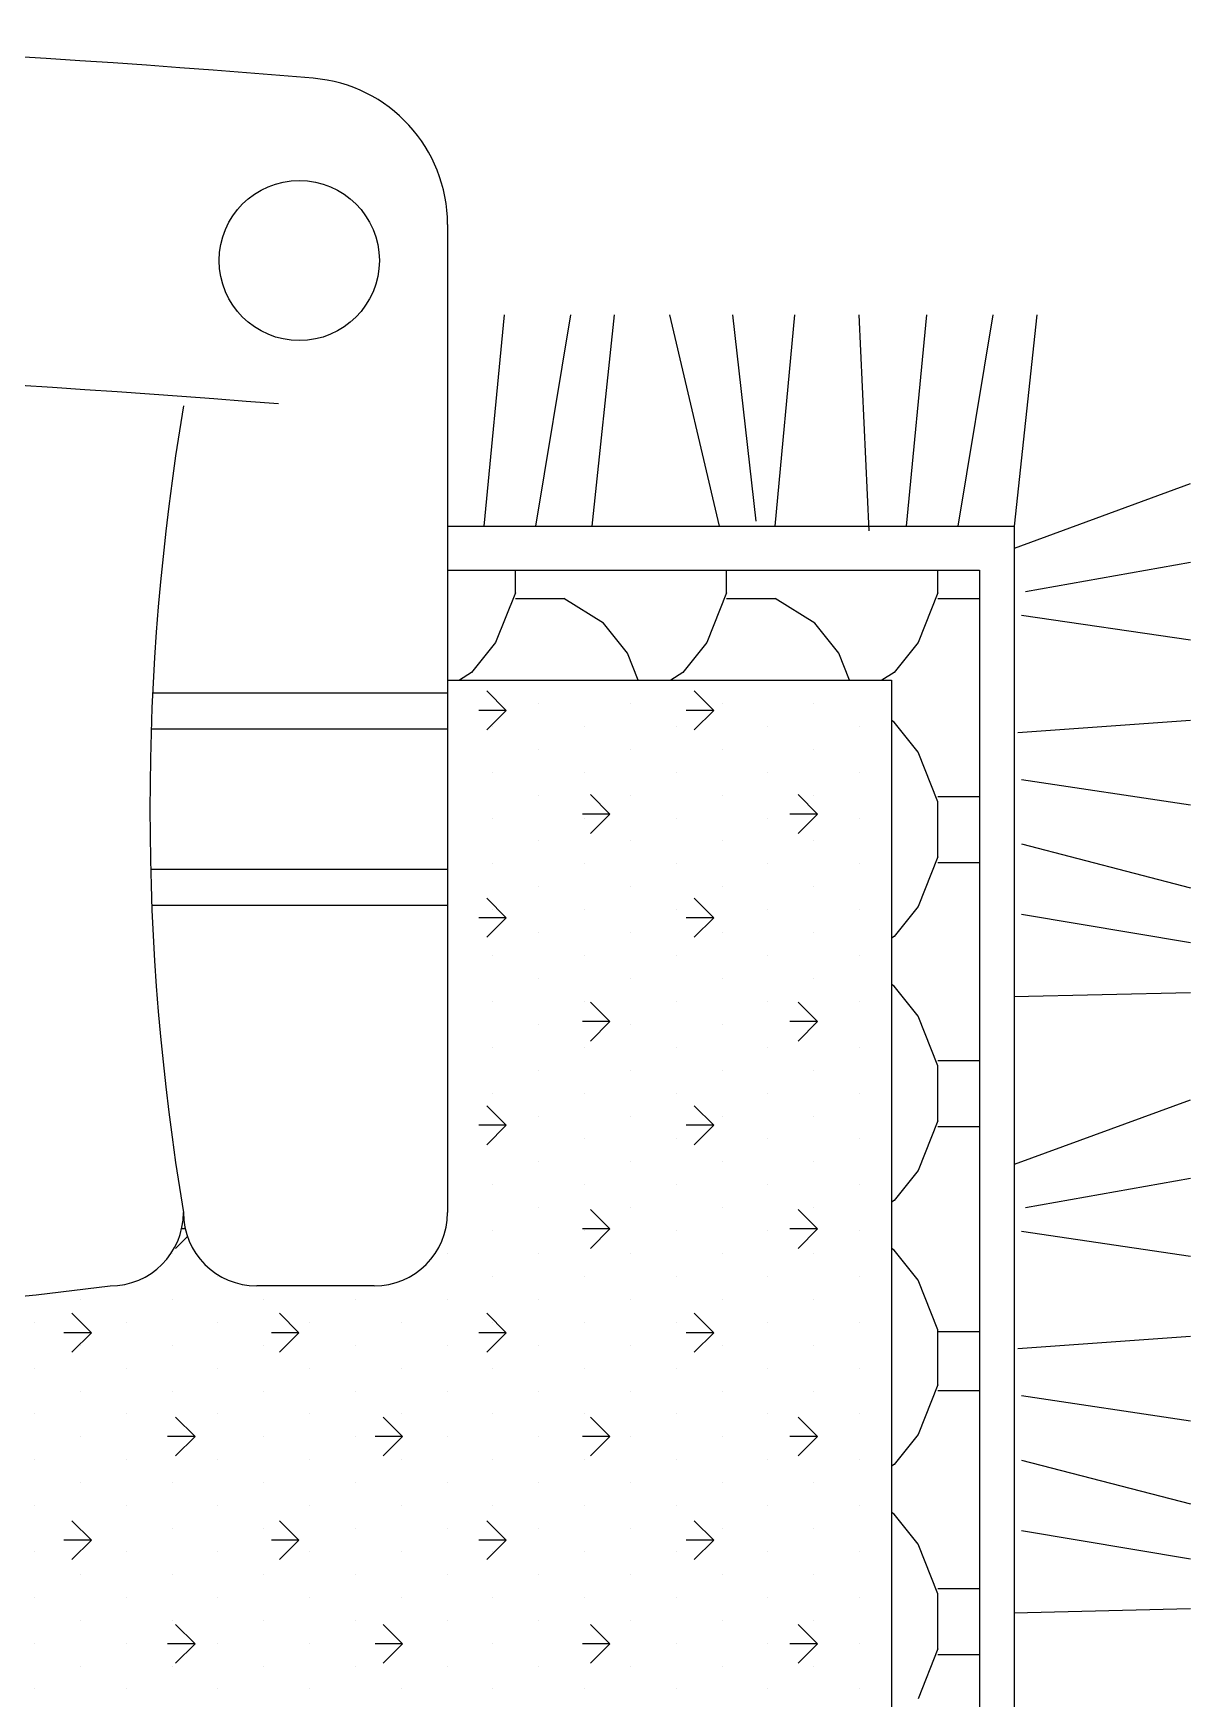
# Model space of a CAD drawing. Header units: inches. Extents: x 10.1 to 52.6, y 12.1 to 36.9.
# Drawn here: x 40.732 to 41.521, y 25.791 to 26.926 of the extents above; entities that cross this region are included whole.
import ezdxf

# ---------------------------------------------------------------- set-up
doc = ezdxf.new("R2010")
doc.units = ezdxf.units.IN
doc.header["$MEASUREMENT"] = 0
doc.layers.add('02', color=2, linetype='Continuous')
doc.layers.add('4', color=4, linetype='Continuous')

msp = doc.modelspace()

# ---------------------------------------------------------------- linework, layer by layer
at = {"layer": '02'}
for p, q in [((41.0392, 26.5901), (41.053, 26.7341)), ((41.0744, 26.5901), (41.0983, 26.7341)), ((41.1128, 26.5901), (41.1282, 26.7341)), ((41.1996, 26.5901), (41.1659, 26.7341)), ((41.2247, 26.5935), (41.2087, 26.7341)), ((41.2375, 26.5901), (41.2511, 26.7341)), ((41.3016, 26.5868), (41.2948, 26.7341)), ((41.3272, 26.5901), (41.341, 26.7341)), ((41.3624, 26.5901), (41.3863, 26.7341)), ((41.4008, 26.5901), (41.4162, 26.7341)), ((41.4008, 26.5751), (41.5208, 26.619)), ((41.0143, 26.5901), (41.4008, 26.5901)), ((41.4008, 25.7063), (41.4008, 26.5901)), ((41.0143, 26.5601), (41.3768, 26.5601)), ((41.0605, 26.5446), (41.0605, 26.5601)), ((41.2045, 26.5446), (41.2045, 26.5601)), ((41.3485, 26.5446), (41.3485, 26.5601)), ((41.3768, 26.5601), (41.3768, 25.7063)), ((41.4083, 26.5455), (41.5208, 26.5655)), ((41.0605, 26.5446), (41.047, 26.5107)), ((41.2045, 26.5446), (41.191, 26.5107)), ((41.3485, 26.5446), (41.335, 26.5107)), ((41.0605, 26.5408), (41.0935, 26.5408)), ((41.1206, 26.5239), (41.0935, 26.5408)), ((41.1206, 26.5239), (41.0935, 26.5408)), ((41.2045, 26.5408), (41.2375, 26.5408)), ((41.2646, 26.5239), (41.2375, 26.5408)), ((41.2646, 26.5239), (41.2375, 26.5408)), ((41.3485, 26.5408), (41.3768, 26.5408)), ((41.137, 26.5035), (41.1207, 26.5239)), ((41.281, 26.5035), (41.2647, 26.5239)), ((41.4056, 26.5294), (41.5208, 26.5124)), ((41.047, 26.5107), (41.0307, 26.4903)), ((41.191, 26.5107), (41.1747, 26.4903)), ((41.335, 26.5107), (41.3187, 26.4903)), ((41.1443, 26.4851), (41.137, 26.5035)), ((41.2883, 26.4851), (41.281, 26.5035)), ((41.0307, 26.4903), (41.0224, 26.4851)), ((41.0307, 26.4903), (41.0224, 26.4851)), ((41.1747, 26.4903), (41.1664, 26.4851)), ((41.1747, 26.4903), (41.1664, 26.4851)), ((41.3187, 26.4903), (41.3104, 26.4851)), ((41.3187, 26.4903), (41.3104, 26.4851)), ((41.0143, 26.4762), (40.8132, 26.4762)), ((41.0143, 26.4851), (41.3168, 26.4851)), ((41.0543, 26.4644), (41.0411, 26.4777)), ((41.0452, 26.4848), (41.0452, 26.4848)), ((41.1077, 26.4848), (41.1077, 26.4848)), ((41.1702, 26.4848), (41.1702, 26.4848)), ((41.1958, 26.4644), (41.1825, 26.4777)), ((41.2327, 26.4848), (41.2327, 26.4848)), ((41.2952, 26.4848), (41.2952, 26.4848)), ((41.3168, 26.4851), (41.3168, 25.7063)), ((41.0543, 26.4644), (41.0356, 26.4644)), ((41.0543, 26.4644), (41.0411, 26.4512)), ((41.0765, 26.4691), (41.0765, 26.4691)), ((41.139, 26.4691), (41.139, 26.4691)), ((41.1958, 26.4644), (41.177, 26.4644)), ((41.1958, 26.4644), (41.1825, 26.4512)), ((41.2015, 26.4691), (41.2015, 26.4691)), ((41.264, 26.4691), (41.264, 26.4691)), ((41.0452, 26.4535), (41.0452, 26.4535)), ((41.1077, 26.4535), (41.1077, 26.4535)), ((41.1702, 26.4535), (41.1702, 26.4535)), ((41.2327, 26.4535), (41.2327, 26.4535)), ((41.2952, 26.4535), (41.2952, 26.4535)), ((41.3186, 26.4564), (41.3168, 26.4575)), ((41.3186, 26.4564), (41.3168, 26.4575)), ((41.335, 26.436), (41.3187, 26.4564)), ((41.4029, 26.4494), (41.5208, 26.4578)), ((41.0143, 26.4516), (40.8122, 26.4516)), ((41.0765, 26.4379), (41.0765, 26.4379)), ((41.139, 26.4379), (41.139, 26.4379)), ((41.2015, 26.4379), (41.2015, 26.4379)), ((41.264, 26.4379), (41.264, 26.4379)), ((41.3485, 26.4021), (41.335, 26.436)), ((41.0452, 26.4223), (41.0452, 26.4223)), ((41.1077, 26.4223), (41.1077, 26.4223)), ((41.1702, 26.4223), (41.1702, 26.4223)), ((41.2327, 26.4223), (41.2327, 26.4223)), ((41.2952, 26.4223), (41.2952, 26.4223)), ((41.4056, 26.4174), (41.5208, 26.4001)), ((41.0765, 26.4066), (41.0765, 26.4066)), ((41.125, 26.3937), (41.1118, 26.407)), ((41.139, 26.4066), (41.139, 26.4066)), ((41.2015, 26.4066), (41.2015, 26.4066)), ((41.2665, 26.3937), (41.2532, 26.407)), ((41.264, 26.4066), (41.264, 26.4066)), ((41.3485, 26.4058), (41.3768, 26.4058)), ((41.3485, 26.3646), (41.3485, 26.4021)), ((41.0452, 26.391), (41.0452, 26.391)), ((41.125, 26.3937), (41.1063, 26.3937)), ((41.1077, 26.391), (41.1077, 26.391)), ((41.125, 26.3937), (41.1118, 26.3805)), ((41.1702, 26.391), (41.1702, 26.391)), ((41.2327, 26.391), (41.2327, 26.391)), ((41.2665, 26.3937), (41.2477, 26.3937)), ((41.2665, 26.3937), (41.2532, 26.3805)), ((41.2952, 26.391), (41.2952, 26.391)), ((41.0765, 26.3754), (41.0765, 26.3754)), ((41.139, 26.3754), (41.139, 26.3754)), ((41.2015, 26.3754), (41.2015, 26.3754)), ((41.264, 26.3754), (41.264, 26.3754)), ((41.4056, 26.3734), (41.5208, 26.3435)), ((41.3485, 26.3646), (41.335, 26.3307)), ((41.0143, 26.356), (40.8119, 26.356)), ((41.0452, 26.3598), (41.0452, 26.3598)), ((41.1077, 26.3598), (41.1077, 26.3598)), ((41.1702, 26.3598), (41.1702, 26.3598)), ((41.2327, 26.3598), (41.2327, 26.3598)), ((41.2952, 26.3598), (41.2952, 26.3598)), ((41.3485, 26.3608), (41.3768, 26.3608)), ((41.0765, 26.3441), (41.0765, 26.3441)), ((41.139, 26.3441), (41.139, 26.3441)), ((41.2015, 26.3441), (41.2015, 26.3441)), ((41.264, 26.3441), (41.264, 26.3441)), ((41.0143, 26.3314), (40.8127, 26.3314)), ((41.0543, 26.323), (41.0411, 26.3363)), ((41.0452, 26.3285), (41.0452, 26.3285)), ((41.1077, 26.3285), (41.1077, 26.3285)), ((41.1702, 26.3285), (41.1702, 26.3285)), ((41.1958, 26.323), (41.1825, 26.3363)), ((41.2327, 26.3285), (41.2327, 26.3285)), ((41.2952, 26.3285), (41.2952, 26.3285)), ((41.335, 26.3307), (41.3187, 26.3103)), ((41.0543, 26.323), (41.0356, 26.323)), ((41.0543, 26.323), (41.0411, 26.3098)), ((41.1958, 26.323), (41.177, 26.323)), ((41.1958, 26.323), (41.1825, 26.3098)), ((41.4056, 26.3254), (41.5208, 26.3061)), ((41.0765, 26.3129), (41.0765, 26.3129)), ((41.139, 26.3129), (41.139, 26.3129)), ((41.2015, 26.3129), (41.2015, 26.3129)), ((41.264, 26.3129), (41.264, 26.3129)), ((41.3187, 26.3103), (41.3168, 26.3091)), ((41.3187, 26.3103), (41.3168, 26.3091)), ((41.0452, 26.2973), (41.0452, 26.2973)), ((41.1077, 26.2973), (41.1077, 26.2973)), ((41.1702, 26.2973), (41.1702, 26.2973)), ((41.2327, 26.2973), (41.2327, 26.2973)), ((41.2952, 26.2973), (41.2952, 26.2973)), ((41.0765, 26.2816), (41.0765, 26.2816)), ((41.139, 26.2816), (41.139, 26.2816)), ((41.2015, 26.2816), (41.2015, 26.2816)), ((41.264, 26.2816), (41.264, 26.2816)), ((41.3186, 26.2764), (41.3168, 26.2775)), ((41.3186, 26.2764), (41.3168, 26.2775)), ((41.335, 26.256), (41.3187, 26.2764)), ((41.4003, 26.2693), (41.5208, 26.2722)), ((41.0452, 26.266), (41.0452, 26.266)), ((41.1077, 26.266), (41.1077, 26.266)), ((41.125, 26.2523), (41.1118, 26.2656)), ((41.1702, 26.266), (41.1702, 26.266)), ((41.2327, 26.266), (41.2327, 26.266)), ((41.2665, 26.2523), (41.2532, 26.2656)), ((41.2952, 26.266), (41.2952, 26.266)), ((41.0765, 26.2504), (41.0765, 26.2504)), ((41.125, 26.2523), (41.1063, 26.2523)), ((41.125, 26.2523), (41.1118, 26.239)), ((41.139, 26.2504), (41.139, 26.2504)), ((41.2015, 26.2504), (41.2015, 26.2504)), ((41.2665, 26.2523), (41.2477, 26.2523)), ((41.2665, 26.2523), (41.2532, 26.239)), ((41.264, 26.2504), (41.264, 26.2504)), ((41.3485, 26.2221), (41.335, 26.256)), ((41.0452, 26.2348), (41.0452, 26.2348)), ((41.1077, 26.2348), (41.1077, 26.2348)), ((41.1702, 26.2348), (41.1702, 26.2348)), ((41.2327, 26.2348), (41.2327, 26.2348)), ((41.2952, 26.2348), (41.2952, 26.2348)), ((41.3485, 26.2258), (41.3768, 26.2258)), ((41.0765, 26.2191), (41.0765, 26.2191)), ((41.139, 26.2191), (41.139, 26.2191)), ((41.2015, 26.2191), (41.2015, 26.2191)), ((41.264, 26.2191), (41.264, 26.2191)), ((41.3485, 26.1846), (41.3485, 26.2221)), ((41.0452, 26.2035), (41.0452, 26.2035)), ((41.1077, 26.2035), (41.1077, 26.2035)), ((41.1702, 26.2035), (41.1702, 26.2035)), ((41.2327, 26.2035), (41.2327, 26.2035)), ((41.2952, 26.2035), (41.2952, 26.2035)), ((41.0543, 26.1816), (41.0411, 26.1949)), ((41.1958, 26.1816), (41.1825, 26.1949)), ((41.4008, 26.1551), (41.5208, 26.199)), ((41.0543, 26.1816), (41.0356, 26.1816)), ((41.0543, 26.1816), (41.0411, 26.1683)), ((41.0765, 26.1879), (41.0765, 26.1879)), ((41.139, 26.1879), (41.139, 26.1879)), ((41.1958, 26.1816), (41.177, 26.1816)), ((41.1958, 26.1816), (41.1825, 26.1683)), ((41.2015, 26.1879), (41.2015, 26.1879)), ((41.264, 26.1879), (41.264, 26.1879)), ((41.3485, 26.1846), (41.335, 26.1507)), ((41.3485, 26.1808), (41.3768, 26.1808)), ((41.0452, 26.1723), (41.0452, 26.1723)), ((41.1077, 26.1723), (41.1077, 26.1723)), ((41.1702, 26.1723), (41.1702, 26.1723)), ((41.2327, 26.1723), (41.2327, 26.1723)), ((41.2952, 26.1723), (41.2952, 26.1723)), ((41.0765, 26.1566), (41.0765, 26.1566)), ((41.139, 26.1566), (41.139, 26.1566)), ((41.2015, 26.1566), (41.2015, 26.1566)), ((41.264, 26.1566), (41.264, 26.1566)), ((41.335, 26.1507), (41.3187, 26.1303)), ((41.0452, 26.141), (41.0452, 26.141)), ((41.1077, 26.141), (41.1077, 26.141)), ((41.1702, 26.141), (41.1702, 26.141)), ((41.2327, 26.141), (41.2327, 26.141)), ((41.2952, 26.141), (41.2952, 26.141)), ((41.4083, 26.1255), (41.5208, 26.1455)), ((41.0765, 26.1254), (41.0765, 26.1254)), ((41.125, 26.1109), (41.1118, 26.1241)), ((41.139, 26.1254), (41.139, 26.1254)), ((41.2015, 26.1254), (41.2015, 26.1254)), ((41.2665, 26.1109), (41.2532, 26.1241)), ((41.264, 26.1254), (41.264, 26.1254)), ((41.3187, 26.1303), (41.3168, 26.1291)), ((41.3187, 26.1303), (41.3168, 26.1291)), ((40.8344, 26.1187), (40.8342, 26.1189)), ((40.837, 26.1057), (40.8289, 26.0976)), ((40.8356, 26.1109), (40.833, 26.1109)), ((41.0452, 26.1098), (41.0452, 26.1098)), ((41.125, 26.1109), (41.1063, 26.1109)), ((41.1077, 26.1098), (41.1077, 26.1098)), ((41.125, 26.1109), (41.1118, 26.0976)), ((41.1702, 26.1098), (41.1702, 26.1098)), ((41.2327, 26.1098), (41.2327, 26.1098)), ((41.2665, 26.1109), (41.2477, 26.1109)), ((41.2665, 26.1109), (41.2532, 26.0976)), ((41.2952, 26.1098), (41.2952, 26.1098)), ((41.4056, 26.1094), (41.5208, 26.0924)), ((40.8265, 26.0941), (40.8265, 26.0941)), ((41.014, 26.0941), (41.014, 26.0941)), ((41.0765, 26.0941), (41.0765, 26.0941)), ((41.139, 26.0941), (41.139, 26.0941)), ((41.2015, 26.0941), (41.2015, 26.0941)), ((41.264, 26.0941), (41.264, 26.0941)), ((41.3186, 26.0964), (41.3168, 26.0975)), ((41.3186, 26.0964), (41.3168, 26.0975)), ((41.335, 26.076), (41.3187, 26.0964)), ((40.8577, 26.0785), (40.8577, 26.0785)), ((41.0452, 26.0785), (41.0452, 26.0785)), ((41.1077, 26.0785), (41.1077, 26.0785)), ((41.1702, 26.0785), (41.1702, 26.0785)), ((41.2327, 26.0785), (41.2327, 26.0785)), ((41.2952, 26.0785), (41.2952, 26.0785)), ((40.9643, 26.0721), (40.8843, 26.0721)), ((41.3485, 26.0421), (41.335, 26.076)), ((40.764, 26.0629), (40.764, 26.0629)), ((40.8265, 26.0629), (40.8265, 26.0629)), ((40.889, 26.0629), (40.889, 26.0629)), ((40.9515, 26.0629), (40.9515, 26.0629)), ((41.014, 26.0629), (41.014, 26.0629)), ((41.0765, 26.0629), (41.0765, 26.0629)), ((41.139, 26.0629), (41.139, 26.0629)), ((41.2015, 26.0629), (41.2015, 26.0629)), ((41.264, 26.0629), (41.264, 26.0629)), ((40.7327, 26.0473), (40.7327, 26.0473)), ((40.7715, 26.0402), (40.7582, 26.0534)), ((40.7952, 26.0473), (40.7952, 26.0473)), ((40.8577, 26.0473), (40.8577, 26.0473)), ((40.9129, 26.0402), (40.8997, 26.0534)), ((40.9202, 26.0473), (40.9202, 26.0473)), ((40.9827, 26.0473), (40.9827, 26.0473)), ((41.0543, 26.0402), (41.0411, 26.0534)), ((41.0452, 26.0473), (41.0452, 26.0473)), ((41.1077, 26.0473), (41.1077, 26.0473)), ((41.1702, 26.0473), (41.1702, 26.0473)), ((41.1958, 26.0402), (41.1825, 26.0534)), ((41.2327, 26.0473), (41.2327, 26.0473)), ((41.2952, 26.0473), (41.2952, 26.0473)), ((40.7715, 26.0402), (40.7527, 26.0402)), ((40.7715, 26.0402), (40.7582, 26.0269)), ((40.9129, 26.0402), (40.8942, 26.0402)), ((40.9129, 26.0402), (40.8997, 26.0269)), ((41.0543, 26.0402), (41.0356, 26.0402)), ((41.0543, 26.0402), (41.0411, 26.0269)), ((41.1958, 26.0402), (41.177, 26.0402)), ((41.1958, 26.0402), (41.1825, 26.0269)), ((41.3485, 26.0046), (41.3485, 26.0421)), ((41.3489, 26.0409), (41.3772, 26.0409)), ((41.4029, 26.0294), (41.5208, 26.0378)), ((40.764, 26.0316), (40.764, 26.0316)), ((40.8265, 26.0316), (40.8265, 26.0316)), ((40.889, 26.0316), (40.889, 26.0316)), ((40.9515, 26.0316), (40.9515, 26.0316)), ((41.014, 26.0316), (41.014, 26.0316)), ((41.0765, 26.0316), (41.0765, 26.0316)), ((41.139, 26.0316), (41.139, 26.0316)), ((41.2015, 26.0316), (41.2015, 26.0316)), ((41.264, 26.0316), (41.264, 26.0316)), ((40.7327, 26.016), (40.7327, 26.016)), ((40.7952, 26.016), (40.7952, 26.016)), ((40.8577, 26.016), (40.8577, 26.016)), ((40.9202, 26.016), (40.9202, 26.016)), ((40.9827, 26.016), (40.9827, 26.016)), ((41.0452, 26.016), (41.0452, 26.016)), ((41.1077, 26.016), (41.1077, 26.016)), ((41.1702, 26.016), (41.1702, 26.016)), ((41.2327, 26.016), (41.2327, 26.016)), ((41.2952, 26.016), (41.2952, 26.016)), ((40.764, 26.0004), (40.764, 26.0004)), ((40.8265, 26.0004), (40.8265, 26.0004)), ((40.889, 26.0004), (40.889, 26.0004)), ((40.9515, 26.0004), (40.9515, 26.0004)), ((41.014, 26.0004), (41.014, 26.0004)), ((41.0765, 26.0004), (41.0765, 26.0004)), ((41.139, 26.0004), (41.139, 26.0004)), ((41.2015, 26.0004), (41.2015, 26.0004)), ((41.264, 26.0004), (41.264, 26.0004)), ((41.3485, 26.0046), (41.335, 25.9707)), ((41.3485, 26.0008), (41.3768, 26.0008)), ((41.4056, 25.9974), (41.5208, 25.9801)), ((40.7327, 25.9848), (40.7327, 25.9848)), ((40.7952, 25.9848), (40.7952, 25.9848)), ((40.8422, 25.9695), (40.8289, 25.9827)), ((40.8577, 25.9848), (40.8577, 25.9848)), ((40.9202, 25.9848), (40.9202, 25.9848)), ((40.9836, 25.9695), (40.9704, 25.9827)), ((40.9827, 25.9848), (40.9827, 25.9848)), ((41.0452, 25.9848), (41.0452, 25.9848)), ((41.1077, 25.9848), (41.1077, 25.9848)), ((41.125, 25.9695), (41.1118, 25.9827)), ((41.1702, 25.9848), (41.1702, 25.9848)), ((41.2327, 25.9848), (41.2327, 25.9848)), ((41.2665, 25.9695), (41.2532, 25.9827)), ((41.2952, 25.9848), (41.2952, 25.9848)), ((40.764, 25.9691), (40.764, 25.9691)), ((40.8422, 25.9695), (40.8235, 25.9695)), ((40.8265, 25.9691), (40.8265, 25.9691)), ((40.8422, 25.9695), (40.8289, 25.9562)), ((40.889, 25.9691), (40.889, 25.9691)), ((40.9515, 25.9691), (40.9515, 25.9691)), ((40.9836, 25.9695), (40.9649, 25.9695)), ((40.9836, 25.9695), (40.9704, 25.9562)), ((41.014, 25.9691), (41.014, 25.9691)), ((41.0765, 25.9691), (41.0765, 25.9691)), ((41.125, 25.9695), (41.1063, 25.9695)), ((41.125, 25.9695), (41.1118, 25.9562)), ((41.139, 25.9691), (41.139, 25.9691)), ((41.2015, 25.9691), (41.2015, 25.9691)), ((41.2665, 25.9695), (41.2477, 25.9695)), ((41.2665, 25.9695), (41.2532, 25.9562)), ((41.264, 25.9691), (41.264, 25.9691)), ((41.335, 25.9707), (41.3187, 25.9503)), ((40.7327, 25.9535), (40.7327, 25.9535)), ((40.7952, 25.9535), (40.7952, 25.9535)), ((40.8577, 25.9535), (40.8577, 25.9535)), ((40.9202, 25.9535), (40.9202, 25.9535)), ((40.9827, 25.9535), (40.9827, 25.9535)), ((41.0452, 25.9535), (41.0452, 25.9535)), ((41.1077, 25.9535), (41.1077, 25.9535)), ((41.1702, 25.9535), (41.1702, 25.9535)), ((41.2327, 25.9535), (41.2327, 25.9535)), ((41.2952, 25.9535), (41.2952, 25.9535)), ((41.4056, 25.9534), (41.5208, 25.9235)), ((41.3187, 25.9503), (41.3168, 25.9491)), ((41.3187, 25.9503), (41.3168, 25.9491)), ((40.764, 25.9379), (40.764, 25.9379)), ((40.8265, 25.9379), (40.8265, 25.9379)), ((40.889, 25.9379), (40.889, 25.9379)), ((40.9515, 25.9379), (40.9515, 25.9379)), ((41.014, 25.9379), (41.014, 25.9379)), ((41.0765, 25.9379), (41.0765, 25.9379)), ((41.139, 25.9379), (41.139, 25.9379)), ((41.2015, 25.9379), (41.2015, 25.9379)), ((41.264, 25.9379), (41.264, 25.9379)), ((40.7327, 25.9223), (40.7327, 25.9223)), ((40.7952, 25.9223), (40.7952, 25.9223)), ((40.8577, 25.9223), (40.8577, 25.9223)), ((40.9202, 25.9223), (40.9202, 25.9223)), ((40.9827, 25.9223), (40.9827, 25.9223)), ((41.0452, 25.9223), (41.0452, 25.9223)), ((41.1077, 25.9223), (41.1077, 25.9223)), ((41.1702, 25.9223), (41.1702, 25.9223)), ((41.2327, 25.9223), (41.2327, 25.9223)), ((41.2952, 25.9223), (41.2952, 25.9223)), ((40.7715, 25.8988), (40.7582, 25.912)), ((40.9129, 25.8988), (40.8997, 25.912)), ((41.0543, 25.8988), (41.0411, 25.912)), ((41.1958, 25.8988), (41.1825, 25.912)), ((41.3186, 25.9164), (41.3168, 25.9175)), ((41.3186, 25.9164), (41.3168, 25.9175)), ((41.335, 25.896), (41.3187, 25.9164)), ((40.7715, 25.8988), (40.7527, 25.8988)), ((40.7715, 25.8988), (40.7582, 25.8855)), ((40.764, 25.9066), (40.764, 25.9066)), ((40.8265, 25.9066), (40.8265, 25.9066)), ((40.889, 25.9066), (40.889, 25.9066)), ((40.9129, 25.8988), (40.8942, 25.8988)), ((40.9129, 25.8988), (40.8997, 25.8855)), ((40.9515, 25.9066), (40.9515, 25.9066)), ((41.014, 25.9066), (41.014, 25.9066)), ((41.0543, 25.8988), (41.0356, 25.8988)), ((41.0543, 25.8988), (41.0411, 25.8855)), ((41.0765, 25.9066), (41.0765, 25.9066)), ((41.139, 25.9066), (41.139, 25.9066)), ((41.1958, 25.8988), (41.177, 25.8988)), ((41.1958, 25.8988), (41.1825, 25.8855)), ((41.2015, 25.9066), (41.2015, 25.9066)), ((41.264, 25.9066), (41.264, 25.9066)), ((41.4056, 25.9054), (41.5208, 25.8861)), ((40.7327, 25.891), (40.7327, 25.891)), ((40.7952, 25.891), (40.7952, 25.891)), ((40.8577, 25.891), (40.8577, 25.891)), ((40.9202, 25.891), (40.9202, 25.891)), ((40.9827, 25.891), (40.9827, 25.891)), ((41.0452, 25.891), (41.0452, 25.891)), ((41.1077, 25.891), (41.1077, 25.891)), ((41.1702, 25.891), (41.1702, 25.891)), ((41.2327, 25.891), (41.2327, 25.891)), ((41.2952, 25.891), (41.2952, 25.891)), ((41.3485, 25.8621), (41.335, 25.896)), ((40.764, 25.8754), (40.764, 25.8754)), ((40.8265, 25.8754), (40.8265, 25.8754)), ((40.889, 25.8754), (40.889, 25.8754)), ((40.9515, 25.8754), (40.9515, 25.8754)), ((41.014, 25.8754), (41.014, 25.8754)), ((41.0765, 25.8754), (41.0765, 25.8754)), ((41.139, 25.8754), (41.139, 25.8754)), ((41.2015, 25.8754), (41.2015, 25.8754)), ((41.264, 25.8754), (41.264, 25.8754)), ((41.3485, 25.8658), (41.3768, 25.8658)), ((40.7327, 25.8598), (40.7327, 25.8598)), ((40.7952, 25.8598), (40.7952, 25.8598)), ((40.8577, 25.8598), (40.8577, 25.8598)), ((40.9202, 25.8598), (40.9202, 25.8598)), ((40.9827, 25.8598), (40.9827, 25.8598)), ((41.0452, 25.8598), (41.0452, 25.8598)), ((41.1077, 25.8598), (41.1077, 25.8598)), ((41.1702, 25.8598), (41.1702, 25.8598)), ((41.2327, 25.8598), (41.2327, 25.8598)), ((41.2952, 25.8598), (41.2952, 25.8598)), ((41.3485, 25.8246), (41.3485, 25.8621)), ((41.4003, 25.8493), (41.5208, 25.8522)), ((40.764, 25.8441), (40.764, 25.8441)), ((40.8265, 25.8441), (40.8265, 25.8441)), ((40.8422, 25.828), (40.8289, 25.8413)), ((40.889, 25.8441), (40.889, 25.8441)), ((40.9515, 25.8441), (40.9515, 25.8441)), ((40.9836, 25.828), (40.9704, 25.8413)), ((41.014, 25.8441), (41.014, 25.8441)), ((41.0765, 25.8441), (41.0765, 25.8441)), ((41.125, 25.828), (41.1118, 25.8413)), ((41.139, 25.8441), (41.139, 25.8441)), ((41.2015, 25.8441), (41.2015, 25.8441)), ((41.2665, 25.828), (41.2532, 25.8413)), ((41.264, 25.8441), (41.264, 25.8441)), ((40.7327, 25.8285), (40.7327, 25.8285)), ((40.7952, 25.8285), (40.7952, 25.8285)), ((40.8577, 25.8285), (40.8577, 25.8285)), ((40.9202, 25.8285), (40.9202, 25.8285)), ((40.9827, 25.8285), (40.9827, 25.8285)), ((41.0452, 25.8285), (41.0452, 25.8285)), ((41.1077, 25.8285), (41.1077, 25.8285)), ((41.1702, 25.8285), (41.1702, 25.8285)), ((41.2327, 25.8285), (41.2327, 25.8285)), ((41.2952, 25.8285), (41.2952, 25.8285)), ((40.8422, 25.828), (40.8235, 25.828)), ((40.8422, 25.828), (40.8289, 25.8148)), ((40.9836, 25.828), (40.9649, 25.828)), ((40.9836, 25.828), (40.9704, 25.8148)), ((41.125, 25.828), (41.1063, 25.828)), ((41.125, 25.828), (41.1118, 25.8148)), ((41.2665, 25.828), (41.2477, 25.828)), ((41.2665, 25.828), (41.2532, 25.8148)), ((41.3485, 25.8246), (41.335, 25.7907)), ((41.3485, 25.8208), (41.3768, 25.8208)), ((40.764, 25.8129), (40.764, 25.8129)), ((40.8265, 25.8129), (40.8265, 25.8129)), ((40.889, 25.8129), (40.889, 25.8129)), ((40.9515, 25.8129), (40.9515, 25.8129)), ((41.014, 25.8129), (41.014, 25.8129)), ((41.0765, 25.8129), (41.0765, 25.8129)), ((41.139, 25.8129), (41.139, 25.8129)), ((41.2015, 25.8129), (41.2015, 25.8129)), ((41.264, 25.8129), (41.264, 25.8129)), ((40.7327, 25.7973), (40.7327, 25.7973)), ((40.7952, 25.7973), (40.7952, 25.7973)), ((40.8577, 25.7973), (40.8577, 25.7973)), ((40.9202, 25.7973), (40.9202, 25.7973)), ((40.9827, 25.7973), (40.9827, 25.7973)), ((41.0452, 25.7973), (41.0452, 25.7973)), ((41.1077, 25.7973), (41.1077, 25.7973)), ((41.1702, 25.7973), (41.1702, 25.7973)), ((41.2327, 25.7973), (41.2327, 25.7973)), ((41.2952, 25.7973), (41.2952, 25.7973))]:
    msp.add_line(p, q, dxfattribs=at)
msp.add_circle((40.9132, 26.7711), 0.0546, dxfattribs=at)
for centre, start, end in [((40.7843, 26.1221), 270, 0), ((40.8843, 26.1221), 180, 270), ((40.9643, 26.1221), 270, 0)]:
    msp.add_arc(centre, 0.05, start, end, dxfattribs=at)
at = {"layer": '4'}
msp.add_line((41.0143, 26.7957), (41.0143, 26.1221), dxfattribs=at)
for centre, radius, start, end in [((40.1943, 18.2627), 8.6633, 85.17689, 94.82311), ((40.9143, 26.7957), 0.1, 0, 85.1769), ((40.1943, 18.0387), 8.6633, 85.33384, 94.66616), ((42.4731, 26.3971), 1.6617, 170.4743, 189.5257), ((40.5143, 28.1055), 2.0512, 262.4363, 277.5637)]:
    msp.add_arc(centre, radius, start, end, dxfattribs=at)

doc.saveas('drawing.dxf')
